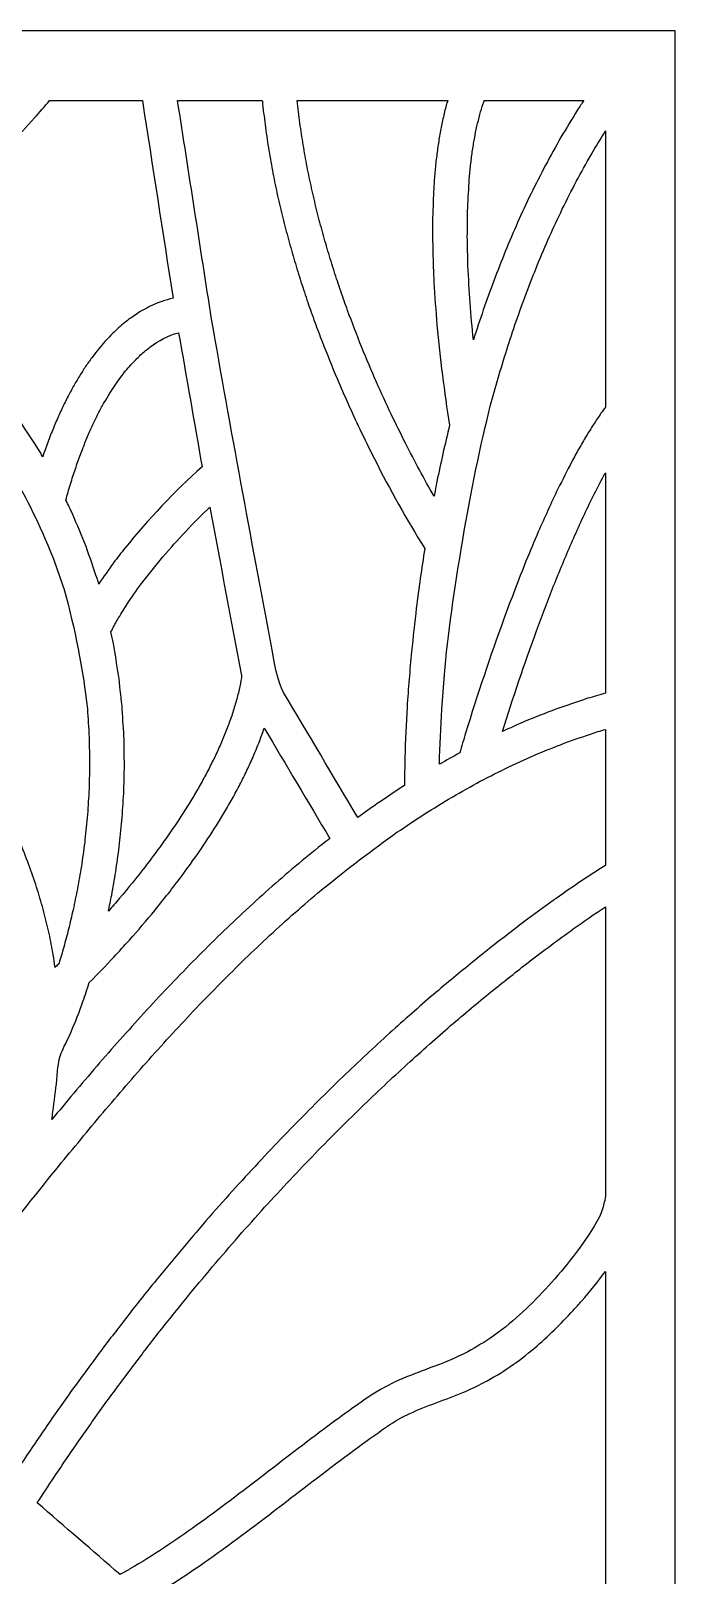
# Model space of a CAD drawing. Header units: centimetres. Extents: x 13.8 to 19, y -9 to 3.5.
# Drawn here: x 17.085 to 18.993, y -1.121 to 3.455 of the extents above; entities that cross this region are included whole.
import ezdxf

# ---------------------------------------------------------------- set-up
doc = ezdxf.new("R2010")
doc.units = ezdxf.units.CM
doc.header["$MEASUREMENT"] = 0
doc.layers.add('layer 1', color=7, linetype='Continuous')

msp = doc.modelspace()

# ---------------------------------------------------------------- linework, layer by layer
at = {"layer": 'layer 1', "color": 250}
for points, knots in [([(18.99344, -9.00021), (17.25704, -9.00021), (15.52063, -9.00021), (13.78422, -9.00021), (13.78422, -9.00021), (13.78422, -4.84831), (13.78422, -0.6964), (13.78422, 3.4555), (13.78422, 3.4555), (15.52063, 3.4555), (17.25704, 3.4555), (18.99344, 3.4555), (18.99344, 3.4555), (18.99344, -0.6964), (18.99344, -4.84831), (18.99344, -9.00021)], [0, 0, 0, 0, 0.2, 0.2, 0.2, 0.2, 0.4, 0.4, 0.4, 0.4, 0.6, 0.6, 0.6, 0.6, 1, 1, 1, 1]), ([(17.11972, 2.19337), (17.12205, 2.20026), (17.12437, 2.20715), (17.1267, 2.21404), (17.1267, 2.21404), (17.13215, 2.22868), (17.13761, 2.24333), (17.14306, 2.25797), (17.14306, 2.25797), (17.14867, 2.27164), (17.15428, 2.28532), (17.15988, 2.29899), (17.15988, 2.29899), (17.16563, 2.31173), (17.17137, 2.32447), (17.17711, 2.33721), (17.17711, 2.33721), (17.18297, 2.34905), (17.18882, 2.36089), (17.19468, 2.37273), (17.19468, 2.37273), (17.20063, 2.3837), (17.20657, 2.39467), (17.21252, 2.40564), (17.21252, 2.40564), (17.21854, 2.41578), (17.22457, 2.42592), (17.23059, 2.43606), (17.23059, 2.43606), (17.23666, 2.44539), (17.24274, 2.45473), (17.24881, 2.46407), (17.24881, 2.46407), (17.25491, 2.47264), (17.26102, 2.48121), (17.26713, 2.48978), (17.26713, 2.48978), (17.27324, 2.49761), (17.27936, 2.50544), (17.28547, 2.51327), (17.28547, 2.51327), (17.29157, 2.5204), (17.29768, 2.52752), (17.30378, 2.53465), (17.30378, 2.53465), (17.30985, 2.5411), (17.31592, 2.54755), (17.32198, 2.554), (17.32198, 2.554), (17.32799, 2.55981), (17.334, 2.56562), (17.34001, 2.57142), (17.34001, 2.57142), (17.34593, 2.57662), (17.35186, 2.58181), (17.35778, 2.587), (17.35778, 2.587), (17.3636, 2.59161), (17.36941, 2.59622), (17.37523, 2.60083), (17.37523, 2.60083), (17.38642, 2.60842), (17.39761, 2.61601), (17.4088, 2.6236), (17.4088, 2.6236), (17.41923, 2.62923), (17.42965, 2.63487), (17.44007, 2.6405), (17.44007, 2.6405), (17.46136, 2.65001), (17.48295, 2.6586), (17.50596, 2.66295), (17.50596, 2.66295), (17.4756, 2.85836), (17.44525, 3.05378), (17.41489, 3.24919), (17.41489, 3.24919), (17.32326, 3.24919), (17.23163, 3.24919), (17.14, 3.24919), (17.14, 3.24919), (17.12541, 3.23188), (17.11062, 3.21476), (17.09571, 3.19767), (17.09571, 3.19767), (17.07159, 3.17143), (17.04747, 3.14519), (17.02334, 3.11894), (17.02334, 3.11894), (17.00854, 3.10369), (16.99373, 3.08843), (16.97893, 3.07317), (16.97893, 3.07317), (16.96235, 3.05675), (16.94577, 3.04033), (16.9292, 3.02391), (16.9292, 3.02391), (16.91089, 3.00654), (16.89258, 2.98916), (16.87428, 2.97179), (16.87428, 2.97179), (16.85429, 2.95366), (16.8343, 2.93553), (16.8143, 2.9174), (16.8143, 2.9174), (16.79267, 2.89872), (16.77103, 2.88004), (16.7494, 2.86136), (16.7494, 2.86136), (16.72616, 2.84233), (16.70292, 2.82329), (16.67969, 2.80426), (16.67969, 2.80426), (16.65768, 2.78723), (16.63566, 2.7702), (16.61365, 2.75318), (16.61365, 2.75318), (16.68034, 2.70023), (16.72538, 2.66155), (16.79799, 2.59632), (16.79799, 2.59632), (16.82822, 2.56553), (16.85846, 2.53474), (16.88869, 2.50395), (16.88869, 2.50395), (16.91576, 2.4726), (16.94283, 2.44126), (16.96991, 2.40992), (16.96991, 2.40992), (16.99395, 2.37814), (17.018, 2.34635), (17.04205, 2.31457), (17.04205, 2.31457), (17.06321, 2.28247), (17.08437, 2.25036), (17.10553, 2.21826), (17.10553, 2.21826), (17.11026, 2.20996), (17.11499, 2.20167), (17.11972, 2.19337)], [0, 0, 0, 0, 0.0277778, 0.0277778, 0.0277778, 0.0277778, 0.0555556, 0.0555556, 0.0555556, 0.0555556, 0.0833333, 0.0833333, 0.0833333, 0.0833333, 0.1111111, 0.1111111, 0.1111111, 0.1111111, 0.1388889, 0.1388889, 0.1388889, 0.1388889, 0.1666667, 0.1666667, 0.1666667, 0.1666667, 0.1944444, 0.1944444, 0.1944444, 0.1944444, 0.2222222, 0.2222222, 0.2222222, 0.2222222, 0.25, 0.25, 0.25, 0.25, 0.2777778, 0.2777778, 0.2777778, 0.2777778, 0.3055556, 0.3055556, 0.3055556, 0.3055556, 0.3333333, 0.3333333, 0.3333333, 0.3333333, 0.3611111, 0.3611111, 0.3611111, 0.3611111, 0.3888889, 0.3888889, 0.3888889, 0.3888889, 0.4166667, 0.4166667, 0.4166667, 0.4166667, 0.4444444, 0.4444444, 0.4444444, 0.4444444, 0.4722222, 0.4722222, 0.4722222, 0.4722222, 0.5, 0.5, 0.5, 0.5, 0.5277778, 0.5277778, 0.5277778, 0.5277778, 0.5555556, 0.5555556, 0.5555556, 0.5555556, 0.5833333, 0.5833333, 0.5833333, 0.5833333, 0.6111111, 0.6111111, 0.6111111, 0.6111111, 0.6388889, 0.6388889, 0.6388889, 0.6388889, 0.6666667, 0.6666667, 0.6666667, 0.6666667, 0.6944444, 0.6944444, 0.6944444, 0.6944444, 0.7222222, 0.7222222, 0.7222222, 0.7222222, 0.75, 0.75, 0.75, 0.75, 0.7777778, 0.7777778, 0.7777778, 0.7777778, 0.8055556, 0.8055556, 0.8055556, 0.8055556, 0.8333333, 0.8333333, 0.8333333, 0.8333333, 0.8611111, 0.8611111, 0.8611111, 0.8611111, 0.8888889, 0.8888889, 0.8888889, 0.8888889, 0.9166667, 0.9166667, 0.9166667, 0.9166667, 0.9444444, 0.9444444, 0.9444444, 0.9444444, 1, 1, 1, 1]), ([(18.19258, 1.30187), (18.19401, 1.35202), (18.19639, 1.40201), (18.19927, 1.4521), (18.19927, 1.4521), (18.203, 1.50677), (18.20742, 1.56126), (18.21239, 1.61583), (18.21239, 1.61583), (18.21713, 1.65886), (18.22187, 1.70188), (18.22661, 1.74491), (18.22661, 1.74491), (18.2343, 1.80389), (18.2423, 1.86273), (18.25174, 1.92147), (18.25174, 1.92147), (18.19738, 2.00725), (18.14891, 2.09672), (18.1024, 2.18695), (18.1024, 2.18695), (18.08789, 2.21645), (18.07339, 2.24595), (18.05888, 2.27545), (18.05888, 2.27545), (18.03572, 2.32501), (18.0134, 2.37472), (17.99169, 2.42494), (17.99169, 2.42494), (17.97694, 2.46146), (17.96219, 2.49798), (17.94743, 2.53451), (17.94743, 2.53451), (17.94027, 2.55365), (17.9331, 2.57279), (17.92593, 2.59193), (17.92593, 2.59193), (17.91897, 2.61162), (17.91201, 2.6313), (17.90506, 2.65098), (17.90506, 2.65098), (17.89836, 2.67117), (17.89166, 2.69136), (17.88496, 2.71155), (17.88496, 2.71155), (17.87858, 2.73221), (17.87219, 2.75287), (17.86581, 2.77353), (17.86581, 2.77353), (17.85979, 2.79462), (17.85377, 2.81571), (17.84775, 2.8368), (17.84775, 2.8368), (17.84215, 2.8583), (17.83654, 2.87979), (17.83094, 2.90128), (17.83094, 2.90128), (17.82581, 2.92313), (17.82068, 2.94499), (17.81555, 2.96684), (17.81555, 2.96684), (17.81094, 2.98903), (17.80633, 3.01121), (17.80172, 3.0334), (17.80172, 3.0334), (17.79769, 3.05587), (17.79366, 3.07835), (17.78963, 3.10083), (17.78963, 3.10083), (17.78623, 3.12356), (17.78282, 3.1463), (17.77942, 3.16903), (17.77942, 3.16903), (17.77671, 3.19199), (17.77399, 3.21495), (17.77127, 3.2379), (17.77127, 3.2379), (17.77095, 3.24167), (17.77063, 3.24543), (17.77031, 3.24919), (17.77031, 3.24919), (17.68663, 3.24919), (17.60296, 3.24919), (17.51928, 3.24919), (17.51928, 3.24919), (17.55283, 3.03322), (17.58638, 2.81725), (17.61993, 2.60127), (17.61993, 2.60127), (17.67736, 2.2739), (17.73484, 1.96381), (17.79944, 1.62097), (17.79944, 1.62097), (17.80514, 1.5907), (17.81506, 1.5256), (17.83321, 1.49504), (17.83321, 1.49504), (17.90658, 1.37147), (17.97994, 1.24791), (18.05331, 1.12434), (18.05331, 1.12434), (18.07241, 1.13804), (18.0915, 1.15173), (18.1106, 1.16543), (18.1106, 1.16543), (18.13773, 1.18349), (18.16486, 1.20156), (18.19199, 1.21962), (18.19199, 1.21962), (18.19195, 1.24704), (18.19203, 1.27441), (18.19258, 1.30187)], [0, 0, 0, 0, 0.0344828, 0.0344828, 0.0344828, 0.0344828, 0.0689655, 0.0689655, 0.0689655, 0.0689655, 0.1034483, 0.1034483, 0.1034483, 0.1034483, 0.137931, 0.137931, 0.137931, 0.137931, 0.1724138, 0.1724138, 0.1724138, 0.1724138, 0.2068966, 0.2068966, 0.2068966, 0.2068966, 0.2413793, 0.2413793, 0.2413793, 0.2413793, 0.2758621, 0.2758621, 0.2758621, 0.2758621, 0.3103448, 0.3103448, 0.3103448, 0.3103448, 0.3448276, 0.3448276, 0.3448276, 0.3448276, 0.3793103, 0.3793103, 0.3793103, 0.3793103, 0.4137931, 0.4137931, 0.4137931, 0.4137931, 0.4482759, 0.4482759, 0.4482759, 0.4482759, 0.4827586, 0.4827586, 0.4827586, 0.4827586, 0.5172414, 0.5172414, 0.5172414, 0.5172414, 0.5517241, 0.5517241, 0.5517241, 0.5517241, 0.5862069, 0.5862069, 0.5862069, 0.5862069, 0.6206897, 0.6206897, 0.6206897, 0.6206897, 0.6551724, 0.6551724, 0.6551724, 0.6551724, 0.6896552, 0.6896552, 0.6896552, 0.6896552, 0.7241379, 0.7241379, 0.7241379, 0.7241379, 0.7586207, 0.7586207, 0.7586207, 0.7586207, 0.7931034, 0.7931034, 0.7931034, 0.7931034, 0.8275862, 0.8275862, 0.8275862, 0.8275862, 0.862069, 0.862069, 0.862069, 0.862069, 0.8965517, 0.8965517, 0.8965517, 0.8965517, 0.9310345, 0.9310345, 0.9310345, 0.9310345, 1, 1, 1, 1]), ([(17.87384, 3.24919), (17.87386, 3.24892), (17.87388, 3.24864), (17.87391, 3.24836), (17.87391, 3.24836), (17.8765, 3.22648), (17.87909, 3.20461), (17.88168, 3.18273), (17.88168, 3.18273), (17.88492, 3.16101), (17.88817, 3.13929), (17.89142, 3.11757), (17.89142, 3.11757), (17.89528, 3.09604), (17.89914, 3.07452), (17.90301, 3.053), (17.90301, 3.053), (17.90743, 3.03171), (17.91185, 3.01042), (17.91627, 2.98913), (17.91627, 2.98913), (17.92121, 2.96811), (17.92614, 2.9471), (17.93108, 2.92608), (17.93108, 2.92608), (17.93647, 2.90538), (17.94187, 2.88468), (17.94727, 2.86397), (17.94727, 2.86397), (17.95307, 2.84362), (17.95888, 2.82327), (17.96469, 2.80291), (17.96469, 2.80291), (17.97086, 2.78295), (17.97703, 2.76299), (17.9832, 2.74302), (17.9832, 2.74302), (17.98968, 2.72349), (17.99616, 2.70395), (18.00265, 2.68442), (18.00265, 2.68442), (18.00939, 2.66535), (18.01613, 2.64628), (18.02287, 2.62721), (18.02287, 2.62721), (18.03693, 2.59062), (18.05099, 2.55404), (18.06505, 2.51745), (18.06505, 2.51745), (18.07954, 2.48319), (18.09402, 2.44893), (18.10851, 2.41466), (18.10851, 2.41466), (18.12302, 2.38303), (18.13753, 2.35139), (18.15204, 2.31976), (18.15204, 2.31976), (18.16615, 2.29105), (18.18027, 2.26235), (18.19438, 2.23364), (18.19438, 2.23364), (18.22168, 2.18068), (18.24957, 2.12819), (18.27916, 2.07648), (18.27916, 2.07648), (18.28201, 2.09108), (18.28485, 2.10569), (18.2877, 2.12029), (18.2877, 2.12029), (18.29352, 2.14755), (18.29935, 2.17481), (18.30517, 2.20207), (18.30517, 2.20207), (18.31183, 2.23051), (18.31849, 2.25894), (18.32516, 2.28737), (18.32516, 2.28737), (18.30907, 2.38578), (18.29713, 2.48452), (18.28779, 2.58379), (18.28779, 2.58379), (18.28426, 2.62616), (18.28124, 2.66845), (18.27871, 2.71089), (18.27871, 2.71089), (18.27757, 2.74055), (18.27642, 2.7702), (18.27528, 2.79986), (18.27528, 2.79986), (18.27509, 2.83), (18.2749, 2.86014), (18.27471, 2.89028), (18.27471, 2.89028), (18.2757, 2.92037), (18.2767, 2.95046), (18.27769, 2.98055), (18.27769, 2.98055), (18.2787, 2.99541), (18.27972, 3.01027), (18.28073, 3.02513), (18.28073, 3.02513), (18.28213, 3.03978), (18.28353, 3.05444), (18.28493, 3.06909), (18.28493, 3.06909), (18.28674, 3.08347), (18.28856, 3.09785), (18.29037, 3.11223), (18.29037, 3.11223), (18.29264, 3.12628), (18.29491, 3.14032), (18.29718, 3.15437), (18.29718, 3.15437), (18.29994, 3.16803), (18.3027, 3.18168), (18.30546, 3.19534), (18.30546, 3.19534), (18.30875, 3.20854), (18.31204, 3.22175), (18.31533, 3.23495), (18.31533, 3.23495), (18.31678, 3.2397), (18.31823, 3.24445), (18.31968, 3.24919), (18.31968, 3.24919), (18.17106, 3.24919), (18.02245, 3.24919), (17.87384, 3.24919)], [0, 0, 0, 0, 0.030303, 0.030303, 0.030303, 0.030303, 0.0606061, 0.0606061, 0.0606061, 0.0606061, 0.0909091, 0.0909091, 0.0909091, 0.0909091, 0.1212121, 0.1212121, 0.1212121, 0.1212121, 0.1515152, 0.1515152, 0.1515152, 0.1515152, 0.1818182, 0.1818182, 0.1818182, 0.1818182, 0.2121212, 0.2121212, 0.2121212, 0.2121212, 0.2424242, 0.2424242, 0.2424242, 0.2424242, 0.2727273, 0.2727273, 0.2727273, 0.2727273, 0.3030303, 0.3030303, 0.3030303, 0.3030303, 0.3333333, 0.3333333, 0.3333333, 0.3333333, 0.3636364, 0.3636364, 0.3636364, 0.3636364, 0.3939394, 0.3939394, 0.3939394, 0.3939394, 0.4242424, 0.4242424, 0.4242424, 0.4242424, 0.4545455, 0.4545455, 0.4545455, 0.4545455, 0.4848485, 0.4848485, 0.4848485, 0.4848485, 0.5151515, 0.5151515, 0.5151515, 0.5151515, 0.5454545, 0.5454545, 0.5454545, 0.5454545, 0.5757576, 0.5757576, 0.5757576, 0.5757576, 0.6060606, 0.6060606, 0.6060606, 0.6060606, 0.6363636, 0.6363636, 0.6363636, 0.6363636, 0.6666667, 0.6666667, 0.6666667, 0.6666667, 0.6969697, 0.6969697, 0.6969697, 0.6969697, 0.7272727, 0.7272727, 0.7272727, 0.7272727, 0.7575758, 0.7575758, 0.7575758, 0.7575758, 0.7878788, 0.7878788, 0.7878788, 0.7878788, 0.8181818, 0.8181818, 0.8181818, 0.8181818, 0.8484848, 0.8484848, 0.8484848, 0.8484848, 0.8787879, 0.8787879, 0.8787879, 0.8787879, 0.9090909, 0.9090909, 0.9090909, 0.9090909, 0.9393939, 0.9393939, 0.9393939, 0.9393939, 1, 1, 1, 1]), ([(18.42813, 3.24919), (18.42699, 3.24613), (18.42585, 3.24307), (18.42472, 3.24), (18.42472, 3.24), (18.4214, 3.22914), (18.41809, 3.21828), (18.41478, 3.20741), (18.41478, 3.20741), (18.41189, 3.19582), (18.409, 3.18423), (18.40611, 3.17264), (18.40611, 3.17264), (18.40364, 3.1604), (18.40116, 3.14816), (18.39869, 3.13593), (18.39869, 3.13593), (18.39662, 3.12313), (18.39456, 3.11034), (18.39249, 3.09754), (18.39249, 3.09754), (18.39082, 3.08427), (18.38914, 3.071), (18.38746, 3.05772), (18.38746, 3.05772), (18.38616, 3.04406), (18.38485, 3.03039), (18.38355, 3.01672), (18.38355, 3.01672), (18.38197, 2.98853), (18.3804, 2.96033), (18.37882, 2.93213), (18.37882, 2.93213), (18.37846, 2.9033), (18.37811, 2.87447), (18.37775, 2.84564), (18.37775, 2.84564), (18.37842, 2.81678), (18.37909, 2.78793), (18.37976, 2.75907), (18.37976, 2.75907), (18.38313, 2.68578), (18.38809, 2.61281), (18.39568, 2.53983), (18.39568, 2.53983), (18.40543, 2.56938), (18.41518, 2.59892), (18.42493, 2.62847), (18.42493, 2.62847), (18.43534, 2.65738), (18.44575, 2.6863), (18.45615, 2.71521), (18.45615, 2.71521), (18.46746, 2.74406), (18.47877, 2.77291), (18.49007, 2.80176), (18.49007, 2.80176), (18.50231, 2.83045), (18.51456, 2.85914), (18.5268, 2.88783), (18.5268, 2.88783), (18.54002, 2.91626), (18.55323, 2.94469), (18.56645, 2.97312), (18.56645, 2.97312), (18.58069, 3.0012), (18.59492, 3.02927), (18.60916, 3.05734), (18.60916, 3.05734), (18.62445, 3.08496), (18.63974, 3.11258), (18.65503, 3.1402), (18.65503, 3.1402), (18.67141, 3.16726), (18.6878, 3.19433), (18.70419, 3.22139), (18.70419, 3.22139), (18.71034, 3.23066), (18.71649, 3.23993), (18.72264, 3.24919), (18.72264, 3.24919), (18.62447, 3.24919), (18.5263, 3.24919), (18.42813, 3.24919)], [0, 0, 0, 0, 0.0454545, 0.0454545, 0.0454545, 0.0454545, 0.0909091, 0.0909091, 0.0909091, 0.0909091, 0.1363636, 0.1363636, 0.1363636, 0.1363636, 0.1818182, 0.1818182, 0.1818182, 0.1818182, 0.2272727, 0.2272727, 0.2272727, 0.2272727, 0.2727273, 0.2727273, 0.2727273, 0.2727273, 0.3181818, 0.3181818, 0.3181818, 0.3181818, 0.3636364, 0.3636364, 0.3636364, 0.3636364, 0.4090909, 0.4090909, 0.4090909, 0.4090909, 0.4545455, 0.4545455, 0.4545455, 0.4545455, 0.5, 0.5, 0.5, 0.5, 0.5454545, 0.5454545, 0.5454545, 0.5454545, 0.5909091, 0.5909091, 0.5909091, 0.5909091, 0.6363636, 0.6363636, 0.6363636, 0.6363636, 0.6818182, 0.6818182, 0.6818182, 0.6818182, 0.7272727, 0.7272727, 0.7272727, 0.7272727, 0.7727273, 0.7727273, 0.7727273, 0.7727273, 0.8181818, 0.8181818, 0.8181818, 0.8181818, 0.8636364, 0.8636364, 0.8636364, 0.8636364, 0.9090909, 0.9090909, 0.9090909, 0.9090909, 1, 1, 1, 1]), ([(18.78714, 3.15923), (18.77286, 3.13565), (18.75858, 3.11207), (18.7443, 3.08849), (18.7443, 3.08849), (18.72964, 3.062), (18.71497, 3.03551), (18.70031, 3.00902), (18.70031, 3.00902), (18.68662, 2.98203), (18.67294, 2.95504), (18.65925, 2.92804), (18.65925, 2.92804), (18.64651, 2.90064), (18.63377, 2.87324), (18.62103, 2.84583), (18.62103, 2.84583), (18.6092, 2.81812), (18.59738, 2.79041), (18.58555, 2.76269), (18.58555, 2.76269), (18.57461, 2.73477), (18.56367, 2.70684), (18.55272, 2.67892), (18.55272, 2.67892), (18.54263, 2.65088), (18.53254, 2.62284), (18.52245, 2.5948), (18.52245, 2.5948), (18.51317, 2.56675), (18.50389, 2.5387), (18.49462, 2.51065), (18.49462, 2.51065), (18.48613, 2.48268), (18.47764, 2.45471), (18.46915, 2.42674), (18.46915, 2.42674), (18.46141, 2.39896), (18.45367, 2.37118), (18.44593, 2.3434), (18.44593, 2.3434), (18.38876, 2.11955), (18.33042, 1.77459), (18.30981, 1.54822), (18.30981, 1.54822), (18.30728, 1.51403), (18.30475, 1.47983), (18.30222, 1.44563), (18.30222, 1.44563), (18.29909, 1.39125), (18.29627, 1.33683), (18.29534, 1.28236), (18.29534, 1.28236), (18.31535, 1.29356), (18.33536, 1.30477), (18.35536, 1.31598), (18.35536, 1.31598), (18.36104, 1.33544), (18.36676, 1.35488), (18.37261, 1.3743), (18.37261, 1.3743), (18.40746, 1.48839), (18.44556, 1.60125), (18.48613, 1.71345), (18.48613, 1.71345), (18.50724, 1.77051), (18.52901, 1.82719), (18.55159, 1.8837), (18.55159, 1.8837), (18.56371, 1.91267), (18.57582, 1.94163), (18.58793, 1.9706), (18.58793, 1.9706), (18.60677, 2.01346), (18.62611, 2.0559), (18.6462, 2.0982), (18.6462, 2.0982), (18.65987, 2.1251), (18.67354, 2.152), (18.6872, 2.17891), (18.6872, 2.17891), (18.69423, 2.19171), (18.70126, 2.20451), (18.70829, 2.21732), (18.70829, 2.21732), (18.71544, 2.2296), (18.72259, 2.24188), (18.72974, 2.25416), (18.72974, 2.25416), (18.73701, 2.26585), (18.74429, 2.27754), (18.75156, 2.28923), (18.75156, 2.28923), (18.75896, 2.30026), (18.76636, 2.3113), (18.77375, 2.32234), (18.77375, 2.32234), (18.77821, 2.32845), (18.78267, 2.33456), (18.78714, 2.34067), (18.78714, 2.34067), (18.78714, 2.61352), (18.78714, 2.88637), (18.78714, 3.15923)], [0, 0, 0, 0, 0.037037, 0.037037, 0.037037, 0.037037, 0.0740741, 0.0740741, 0.0740741, 0.0740741, 0.1111111, 0.1111111, 0.1111111, 0.1111111, 0.1481481, 0.1481481, 0.1481481, 0.1481481, 0.1851852, 0.1851852, 0.1851852, 0.1851852, 0.2222222, 0.2222222, 0.2222222, 0.2222222, 0.2592593, 0.2592593, 0.2592593, 0.2592593, 0.2962963, 0.2962963, 0.2962963, 0.2962963, 0.3333333, 0.3333333, 0.3333333, 0.3333333, 0.3703704, 0.3703704, 0.3703704, 0.3703704, 0.4074074, 0.4074074, 0.4074074, 0.4074074, 0.4444444, 0.4444444, 0.4444444, 0.4444444, 0.4814815, 0.4814815, 0.4814815, 0.4814815, 0.5185185, 0.5185185, 0.5185185, 0.5185185, 0.5555556, 0.5555556, 0.5555556, 0.5555556, 0.5925926, 0.5925926, 0.5925926, 0.5925926, 0.6296296, 0.6296296, 0.6296296, 0.6296296, 0.6666667, 0.6666667, 0.6666667, 0.6666667, 0.7037037, 0.7037037, 0.7037037, 0.7037037, 0.7407407, 0.7407407, 0.7407407, 0.7407407, 0.7777778, 0.7777778, 0.7777778, 0.7777778, 0.8148148, 0.8148148, 0.8148148, 0.8148148, 0.8518519, 0.8518519, 0.8518519, 0.8518519, 0.8888889, 0.8888889, 0.8888889, 0.8888889, 0.9259259, 0.9259259, 0.9259259, 0.9259259, 1, 1, 1, 1]), ([(17.28556, 1.81631), (17.29983, 1.83756), (17.31443, 1.85839), (17.32954, 1.8791), (17.32954, 1.8791), (17.34075, 1.89361), (17.35195, 1.90812), (17.36316, 1.92263), (17.36316, 1.92263), (17.43307, 2.00862), (17.50925, 2.08971), (17.59201, 2.16349), (17.59201, 2.16349), (17.56876, 2.29597), (17.54552, 2.42845), (17.52228, 2.56092), (17.52228, 2.56092), (17.4907, 2.55349), (17.46342, 2.53706), (17.43728, 2.51838), (17.43728, 2.51838), (17.42815, 2.51076), (17.41902, 2.50313), (17.40989, 2.4955), (17.40989, 2.4955), (17.40011, 2.48558), (17.39034, 2.47565), (17.38057, 2.46573), (17.38057, 2.46573), (17.37549, 2.4598), (17.37041, 2.45387), (17.36534, 2.44795), (17.36534, 2.44795), (17.36017, 2.44132), (17.35499, 2.4347), (17.34982, 2.42808), (17.34982, 2.42808), (17.34458, 2.42071), (17.33933, 2.41335), (17.33409, 2.40599), (17.33409, 2.40599), (17.32879, 2.39785), (17.3235, 2.38971), (17.3182, 2.38157), (17.3182, 2.38157), (17.31288, 2.37261), (17.30756, 2.36366), (17.30224, 2.3547), (17.30224, 2.3547), (17.29692, 2.34489), (17.2916, 2.33507), (17.28628, 2.32526), (17.28628, 2.32526), (17.28098, 2.31455), (17.27569, 2.30384), (17.27039, 2.29314), (17.27039, 2.29314), (17.26515, 2.2815), (17.2599, 2.26986), (17.25465, 2.25822), (17.25465, 2.25822), (17.24948, 2.24561), (17.24431, 2.233), (17.23914, 2.22039), (17.23914, 2.22039), (17.23407, 2.20677), (17.229, 2.19315), (17.22392, 2.17954), (17.22392, 2.17954), (17.21898, 2.16488), (17.21403, 2.15022), (17.20908, 2.13556), (17.20908, 2.13556), (17.20429, 2.11982), (17.19949, 2.10408), (17.19469, 2.08835), (17.19469, 2.08835), (17.19256, 2.08057), (17.19043, 2.0728), (17.1883, 2.06502), (17.1883, 2.06502), (17.19496, 2.0514), (17.20161, 2.03778), (17.20826, 2.02416), (17.20826, 2.02416), (17.22163, 1.99181), (17.23501, 1.95945), (17.24838, 1.92709), (17.24838, 1.92709), (17.25945, 1.89488), (17.27053, 1.86268), (17.2816, 1.83047), (17.2816, 1.83047), (17.28292, 1.82575), (17.28424, 1.82103), (17.28556, 1.81631)], [0, 0, 0, 0, 0.04, 0.04, 0.04, 0.04, 0.08, 0.08, 0.08, 0.08, 0.12, 0.12, 0.12, 0.12, 0.16, 0.16, 0.16, 0.16, 0.2, 0.2, 0.2, 0.2, 0.24, 0.24, 0.24, 0.24, 0.28, 0.28, 0.28, 0.28, 0.32, 0.32, 0.32, 0.32, 0.36, 0.36, 0.36, 0.36, 0.4, 0.4, 0.4, 0.4, 0.44, 0.44, 0.44, 0.44, 0.48, 0.48, 0.48, 0.48, 0.52, 0.52, 0.52, 0.52, 0.56, 0.56, 0.56, 0.56, 0.6, 0.6, 0.6, 0.6, 0.64, 0.64, 0.64, 0.64, 0.68, 0.68, 0.68, 0.68, 0.72, 0.72, 0.72, 0.72, 0.76, 0.76, 0.76, 0.76, 0.8, 0.8, 0.8, 0.8, 0.84, 0.84, 0.84, 0.84, 0.88, 0.88, 0.88, 0.88, 0.92, 0.92, 0.92, 0.92, 1, 1, 1, 1]), ([(17.15766, 0.68153), (17.16102, 0.6848), (17.16437, 0.68808), (17.16772, 0.69137), (17.16772, 0.69137), (17.16783, 0.69173), (17.16794, 0.69209), (17.16806, 0.69245), (17.16806, 0.69245), (17.17274, 0.70841), (17.17742, 0.72437), (17.18211, 0.74033), (17.18211, 0.74033), (17.1868, 0.75799), (17.19149, 0.77565), (17.19618, 0.79331), (17.19618, 0.79331), (17.20074, 0.81256), (17.2053, 0.83182), (17.20985, 0.85108), (17.20985, 0.85108), (17.21413, 0.87182), (17.2184, 0.89256), (17.22267, 0.9133), (17.22267, 0.9133), (17.22651, 0.93542), (17.23036, 0.95754), (17.2342, 0.97966), (17.2342, 0.97966), (17.23747, 1.00305), (17.24073, 1.02643), (17.244, 1.04982), (17.244, 1.04982), (17.24655, 1.07437), (17.24909, 1.09892), (17.25164, 1.12347), (17.25164, 1.12347), (17.25332, 1.14907), (17.255, 1.17468), (17.25668, 1.20028), (17.25668, 1.20028), (17.25735, 1.22683), (17.25802, 1.25338), (17.25869, 1.27993), (17.25869, 1.27993), (17.2582, 1.30732), (17.25772, 1.33471), (17.25724, 1.3621), (17.25724, 1.3621), (17.25546, 1.39022), (17.25367, 1.41834), (17.25189, 1.44647), (17.25189, 1.44647), (17.23884, 1.56302), (17.21482, 1.68619), (17.18307, 1.79979), (17.18307, 1.79979), (17.17266, 1.83006), (17.16226, 1.86032), (17.15185, 1.89059), (17.15185, 1.89059), (17.104, 2.00638), (17.08179, 2.05165), (17.01757, 2.16427), (17.01757, 2.16427), (17.01094, 2.17433), (17.00431, 2.18439), (16.99768, 2.19445), (16.99768, 2.19445), (16.99225, 2.18276), (16.98677, 2.17108), (16.98126, 2.15943), (16.98126, 2.15943), (16.93657, 2.0655), (16.88911, 1.97286), (16.83717, 1.8827), (16.83717, 1.8827), (16.79945, 1.81861), (16.75887, 1.75648), (16.71312, 1.69779), (16.71312, 1.69779), (16.73328, 1.66575), (16.754, 1.63406), (16.77445, 1.6022), (16.77445, 1.6022), (16.81858, 1.53226), (16.85927, 1.46084), (16.89753, 1.38752), (16.89753, 1.38752), (16.9552, 1.27539), (17.00709, 1.16055), (17.05561, 1.04419), (17.05561, 1.04419), (17.06439, 1.02138), (17.07316, 0.99857), (17.08193, 0.97576), (17.08193, 0.97576), (17.08945, 0.95357), (17.09696, 0.93138), (17.10448, 0.90919), (17.10448, 0.90919), (17.11079, 0.88753), (17.1171, 0.86587), (17.12341, 0.8442), (17.12341, 0.8442), (17.12856, 0.82296), (17.1337, 0.80172), (17.13885, 0.78048), (17.13885, 0.78048), (17.14287, 0.75958), (17.1469, 0.73867), (17.15092, 0.71776), (17.15092, 0.71776), (17.15271, 0.70524), (17.1545, 0.69272), (17.15628, 0.68021), (17.15628, 0.68021), (17.15674, 0.68065), (17.1572, 0.68109), (17.15766, 0.68153)], [0, 0, 0, 0, 0.0322581, 0.0322581, 0.0322581, 0.0322581, 0.0645161, 0.0645161, 0.0645161, 0.0645161, 0.0967742, 0.0967742, 0.0967742, 0.0967742, 0.1290323, 0.1290323, 0.1290323, 0.1290323, 0.1612903, 0.1612903, 0.1612903, 0.1612903, 0.1935484, 0.1935484, 0.1935484, 0.1935484, 0.2258065, 0.2258065, 0.2258065, 0.2258065, 0.2580645, 0.2580645, 0.2580645, 0.2580645, 0.2903226, 0.2903226, 0.2903226, 0.2903226, 0.3225806, 0.3225806, 0.3225806, 0.3225806, 0.3548387, 0.3548387, 0.3548387, 0.3548387, 0.3870968, 0.3870968, 0.3870968, 0.3870968, 0.4193548, 0.4193548, 0.4193548, 0.4193548, 0.4516129, 0.4516129, 0.4516129, 0.4516129, 0.483871, 0.483871, 0.483871, 0.483871, 0.516129, 0.516129, 0.516129, 0.516129, 0.5483871, 0.5483871, 0.5483871, 0.5483871, 0.5806452, 0.5806452, 0.5806452, 0.5806452, 0.6129032, 0.6129032, 0.6129032, 0.6129032, 0.6451613, 0.6451613, 0.6451613, 0.6451613, 0.6774194, 0.6774194, 0.6774194, 0.6774194, 0.7096774, 0.7096774, 0.7096774, 0.7096774, 0.7419355, 0.7419355, 0.7419355, 0.7419355, 0.7741935, 0.7741935, 0.7741935, 0.7741935, 0.8064516, 0.8064516, 0.8064516, 0.8064516, 0.8387097, 0.8387097, 0.8387097, 0.8387097, 0.8709677, 0.8709677, 0.8709677, 0.8709677, 0.9032258, 0.9032258, 0.9032258, 0.9032258, 0.9354839, 0.9354839, 0.9354839, 0.9354839, 1, 1, 1, 1]), ([(18.78714, 2.14612), (18.78415, 2.14083), (18.78116, 2.13555), (18.77818, 2.13027), (18.77818, 2.13027), (18.76512, 2.10456), (18.75206, 2.07886), (18.739, 2.05316), (18.739, 2.05316), (18.71956, 2.01222), (18.70085, 1.97116), (18.68262, 1.92968), (18.68262, 1.92968), (18.66469, 1.88745), (18.64726, 1.84513), (18.63024, 1.80253), (18.63024, 1.80253), (18.61415, 1.76113), (18.59842, 1.71966), (18.58301, 1.67801), (18.58301, 1.67801), (18.54728, 1.57923), (18.513, 1.47973), (18.48195, 1.37932), (18.48195, 1.37932), (18.50372, 1.38915), (18.52549, 1.39898), (18.54726, 1.40881), (18.54726, 1.40881), (18.57809, 1.42102), (18.60892, 1.43324), (18.63975, 1.44545), (18.63975, 1.44545), (18.67118, 1.45615), (18.70261, 1.46684), (18.73404, 1.47754), (18.73404, 1.47754), (18.75174, 1.48257), (18.76944, 1.48759), (18.78714, 1.49262), (18.78714, 1.49262), (18.78714, 1.71045), (18.78714, 1.92829), (18.78714, 2.14612)], [0, 0, 0, 0, 0.0833333, 0.0833333, 0.0833333, 0.0833333, 0.1666667, 0.1666667, 0.1666667, 0.1666667, 0.25, 0.25, 0.25, 0.25, 0.3333333, 0.3333333, 0.3333333, 0.3333333, 0.4166667, 0.4166667, 0.4166667, 0.4166667, 0.5, 0.5, 0.5, 0.5, 0.5833333, 0.5833333, 0.5833333, 0.5833333, 0.6666667, 0.6666667, 0.6666667, 0.6666667, 0.75, 0.75, 0.75, 0.75, 0.8333333, 0.8333333, 0.8333333, 0.8333333, 1, 1, 1, 1]), ([(17.31427, 0.84672), (17.32538, 0.85937), (17.33641, 0.87208), (17.34738, 0.88487), (17.34738, 0.88487), (17.37307, 0.91561), (17.39818, 0.9466), (17.42295, 0.97809), (17.42295, 0.97809), (17.43987, 1.00076), (17.45679, 1.02343), (17.47371, 1.0461), (17.47371, 1.0461), (17.49018, 1.07003), (17.50666, 1.09395), (17.52313, 1.11787), (17.52313, 1.11787), (17.53106, 1.13022), (17.53899, 1.14257), (17.54691, 1.15492), (17.54691, 1.15492), (17.55455, 1.16748), (17.56219, 1.18004), (17.56983, 1.1926), (17.56983, 1.1926), (17.57712, 1.20533), (17.58442, 1.21807), (17.59171, 1.2308), (17.59171, 1.2308), (17.5986, 1.24368), (17.6055, 1.25655), (17.61239, 1.26943), (17.61239, 1.26943), (17.61882, 1.28241), (17.62526, 1.29539), (17.63169, 1.30837), (17.63169, 1.30837), (17.63762, 1.32141), (17.64354, 1.33446), (17.64946, 1.3475), (17.64946, 1.3475), (17.65481, 1.36058), (17.66016, 1.37365), (17.66551, 1.38672), (17.66551, 1.38672), (17.67024, 1.39979), (17.67497, 1.41285), (17.6797, 1.42591), (17.6797, 1.42591), (17.68376, 1.43893), (17.68781, 1.45194), (17.69187, 1.46495), (17.69187, 1.46495), (17.6952, 1.47788), (17.69853, 1.4908), (17.70186, 1.50373), (17.70186, 1.50373), (17.70419, 1.51536), (17.70652, 1.52699), (17.70885, 1.53863), (17.70885, 1.53863), (17.70885, 1.54065), (17.70885, 1.54266), (17.70885, 1.54468), (17.70885, 1.54468), (17.67743, 1.71105), (17.646, 1.87741), (17.61458, 2.04377), (17.61458, 2.04377), (17.56583, 1.99709), (17.51986, 1.9481), (17.47577, 1.89701), (17.47577, 1.89701), (17.45392, 1.87096), (17.43286, 1.84462), (17.41231, 1.81753), (17.41231, 1.81753), (17.39703, 1.79657), (17.38229, 1.77549), (17.36791, 1.75391), (17.36791, 1.75391), (17.35898, 1.7394), (17.35006, 1.72488), (17.34113, 1.71037), (17.34113, 1.71037), (17.33439, 1.69834), (17.32792, 1.68632), (17.32166, 1.67418), (17.32166, 1.67418), (17.32417, 1.66279), (17.32667, 1.65139), (17.32917, 1.64), (17.32917, 1.64), (17.33427, 1.60894), (17.33936, 1.57788), (17.34445, 1.54682), (17.34445, 1.54682), (17.34786, 1.51637), (17.35127, 1.48592), (17.35468, 1.45547), (17.35468, 1.45547), (17.35657, 1.42574), (17.35845, 1.396), (17.36033, 1.36627), (17.36033, 1.36627), (17.36084, 1.33736), (17.36135, 1.30845), (17.36186, 1.27954), (17.36186, 1.27954), (17.36116, 1.25156), (17.36045, 1.22358), (17.35975, 1.1956), (17.35975, 1.1956), (17.35798, 1.16866), (17.35621, 1.14171), (17.35444, 1.11477), (17.35444, 1.11477), (17.35177, 1.08897), (17.34909, 1.06317), (17.34642, 1.03736), (17.34642, 1.03736), (17.34298, 1.0128), (17.33955, 0.98825), (17.33612, 0.96369), (17.33612, 0.96369), (17.33209, 0.94048), (17.32806, 0.91727), (17.32403, 0.89406), (17.32403, 0.89406), (17.32078, 0.87828), (17.31753, 0.8625), (17.31427, 0.84672)], [0, 0, 0, 0, 0.0294118, 0.0294118, 0.0294118, 0.0294118, 0.0588235, 0.0588235, 0.0588235, 0.0588235, 0.0882353, 0.0882353, 0.0882353, 0.0882353, 0.1176471, 0.1176471, 0.1176471, 0.1176471, 0.1470588, 0.1470588, 0.1470588, 0.1470588, 0.1764706, 0.1764706, 0.1764706, 0.1764706, 0.2058824, 0.2058824, 0.2058824, 0.2058824, 0.2352941, 0.2352941, 0.2352941, 0.2352941, 0.2647059, 0.2647059, 0.2647059, 0.2647059, 0.2941176, 0.2941176, 0.2941176, 0.2941176, 0.3235294, 0.3235294, 0.3235294, 0.3235294, 0.3529412, 0.3529412, 0.3529412, 0.3529412, 0.3823529, 0.3823529, 0.3823529, 0.3823529, 0.4117647, 0.4117647, 0.4117647, 0.4117647, 0.4411765, 0.4411765, 0.4411765, 0.4411765, 0.4705882, 0.4705882, 0.4705882, 0.4705882, 0.5, 0.5, 0.5, 0.5, 0.5294118, 0.5294118, 0.5294118, 0.5294118, 0.5588235, 0.5588235, 0.5588235, 0.5588235, 0.5882353, 0.5882353, 0.5882353, 0.5882353, 0.6176471, 0.6176471, 0.6176471, 0.6176471, 0.6470588, 0.6470588, 0.6470588, 0.6470588, 0.6764706, 0.6764706, 0.6764706, 0.6764706, 0.7058824, 0.7058824, 0.7058824, 0.7058824, 0.7352941, 0.7352941, 0.7352941, 0.7352941, 0.7647059, 0.7647059, 0.7647059, 0.7647059, 0.7941176, 0.7941176, 0.7941176, 0.7941176, 0.8235294, 0.8235294, 0.8235294, 0.8235294, 0.8529412, 0.8529412, 0.8529412, 0.8529412, 0.8823529, 0.8823529, 0.8823529, 0.8823529, 0.9117647, 0.9117647, 0.9117647, 0.9117647, 0.9411765, 0.9411765, 0.9411765, 0.9411765, 1, 1, 1, 1]), ([(18.78714, 1.38539), (18.77968, 1.38327), (18.77223, 1.38115), (18.76478, 1.37904), (18.76478, 1.37904), (18.73498, 1.3689), (18.70518, 1.35875), (18.67539, 1.34861), (18.67539, 1.34861), (18.64609, 1.33701), (18.6168, 1.3254), (18.5875, 1.3138), (18.5875, 1.3138), (18.55869, 1.30079), (18.52989, 1.28779), (18.50108, 1.27479), (18.50108, 1.27479), (18.47275, 1.26044), (18.44441, 1.2461), (18.41608, 1.23176), (18.41608, 1.23176), (18.38821, 1.21615), (18.36034, 1.20053), (18.33246, 1.18492), (18.33246, 1.18492), (18.30504, 1.1681), (18.27762, 1.15127), (18.2502, 1.13445), (18.2502, 1.13445), (18.22322, 1.11649), (18.19624, 1.09852), (18.16926, 1.08056), (18.16926, 1.08056), (18.09704, 1.02877), (18.02391, 0.97351), (17.93407, 0.90032), (17.93407, 0.90032), (17.90875, 0.87846), (17.88344, 0.8566), (17.85812, 0.83474), (17.85812, 0.83474), (17.8332, 0.81207), (17.80827, 0.7894), (17.78335, 0.76673), (17.78335, 0.76673), (17.7588, 0.74333), (17.73426, 0.71993), (17.70972, 0.69652), (17.70972, 0.69652), (17.68555, 0.67245), (17.66138, 0.64838), (17.63721, 0.62431), (17.63721, 0.62431), (17.6134, 0.59965), (17.58959, 0.57498), (17.56578, 0.55031), (17.56578, 0.55031), (17.54232, 0.52512), (17.51886, 0.49993), (17.49541, 0.47473), (17.49541, 0.47473), (17.47229, 0.44908), (17.44917, 0.42343), (17.42606, 0.39778), (17.42606, 0.39778), (17.40327, 0.37174), (17.38048, 0.3457), (17.3577, 0.31967), (17.3577, 0.31967), (17.33523, 0.29331), (17.31276, 0.26695), (17.29029, 0.2406), (17.29029, 0.2406), (17.24627, 0.18721), (17.20225, 0.13383), (17.15822, 0.08044), (17.15822, 0.08044), (17.09376, 0.00012), (17.02989, -0.08058), (16.96642, -0.1617), (16.96642, -0.1617), (16.87382, -0.28098), (16.78186, -0.40076), (16.6893, -0.52007), (16.6893, -0.52007), (16.75353, -0.58198), (16.81773, -0.64392), (16.88194, -0.70584), (16.88194, -0.70584), (16.92873, -0.75095), (16.9765, -0.79494), (17.02518, -0.838), (17.02518, -0.838), (17.03932, -0.81634), (17.05346, -0.79468), (17.0676, -0.77302), (17.0676, -0.77302), (17.09398, -0.73434), (17.12036, -0.69566), (17.14674, -0.65698), (17.14674, -0.65698), (17.17325, -0.61971), (17.19976, -0.58244), (17.22628, -0.54517), (17.22628, -0.54517), (17.25286, -0.5093), (17.27944, -0.47343), (17.30602, -0.43756), (17.30602, -0.43756), (17.33261, -0.40308), (17.35919, -0.3686), (17.38577, -0.33412), (17.38577, -0.33412), (17.41229, -0.30102), (17.43881, -0.26792), (17.46532, -0.23482), (17.46532, -0.23482), (17.4917, -0.20309), (17.51809, -0.17136), (17.54447, -0.13963), (17.54447, -0.13963), (17.57065, -0.10926), (17.59683, -0.07889), (17.62301, -0.04852), (17.62301, -0.04852), (17.64892, -0.0195), (17.67483, 0.00952), (17.70073, 0.03854), (17.70073, 0.03854), (17.72631, 0.06622), (17.75188, 0.0939), (17.77745, 0.12157), (17.77745, 0.12157), (17.80262, 0.14792), (17.82778, 0.17427), (17.85295, 0.20061), (17.85295, 0.20061), (17.87764, 0.22564), (17.90234, 0.25066), (17.92703, 0.27569), (17.92703, 0.27569), (17.95119, 0.2994), (17.97534, 0.32311), (17.99949, 0.34682), (17.99949, 0.34682), (18.02304, 0.36924), (18.04658, 0.39165), (18.07013, 0.41406), (18.07013, 0.41406), (18.093, 0.43518), (18.11587, 0.4563), (18.13874, 0.47741), (18.13874, 0.47741), (18.16087, 0.49725), (18.183, 0.51709), (18.20513, 0.53692), (18.20513, 0.53692), (18.22644, 0.55549), (18.24776, 0.57405), (18.26908, 0.59261), (18.26908, 0.59261), (18.28952, 0.60991), (18.30996, 0.62722), (18.3304, 0.64452), (18.3304, 0.64452), (18.36838, 0.67537), (18.40635, 0.70622), (18.44433, 0.73707), (18.44433, 0.73707), (18.47798, 0.76299), (18.51164, 0.78891), (18.5453, 0.81482), (18.5453, 0.81482), (18.5741, 0.83589), (18.60289, 0.85695), (18.63169, 0.87801), (18.63169, 0.87801), (18.68275, 0.91395), (18.73405, 0.94951), (18.78714, 0.98239), (18.78714, 0.98239), (18.78714, 1.11672), (18.78714, 1.25105), (18.78714, 1.38539)], [0, 0, 0, 0, 0.0212766, 0.0212766, 0.0212766, 0.0212766, 0.0425532, 0.0425532, 0.0425532, 0.0425532, 0.0638298, 0.0638298, 0.0638298, 0.0638298, 0.0851064, 0.0851064, 0.0851064, 0.0851064, 0.106383, 0.106383, 0.106383, 0.106383, 0.1276596, 0.1276596, 0.1276596, 0.1276596, 0.1489362, 0.1489362, 0.1489362, 0.1489362, 0.1702128, 0.1702128, 0.1702128, 0.1702128, 0.1914894, 0.1914894, 0.1914894, 0.1914894, 0.212766, 0.212766, 0.212766, 0.212766, 0.2340426, 0.2340426, 0.2340426, 0.2340426, 0.2553191, 0.2553191, 0.2553191, 0.2553191, 0.2765957, 0.2765957, 0.2765957, 0.2765957, 0.2978723, 0.2978723, 0.2978723, 0.2978723, 0.3191489, 0.3191489, 0.3191489, 0.3191489, 0.3404255, 0.3404255, 0.3404255, 0.3404255, 0.3617021, 0.3617021, 0.3617021, 0.3617021, 0.3829787, 0.3829787, 0.3829787, 0.3829787, 0.4042553, 0.4042553, 0.4042553, 0.4042553, 0.4255319, 0.4255319, 0.4255319, 0.4255319, 0.4468085, 0.4468085, 0.4468085, 0.4468085, 0.4680851, 0.4680851, 0.4680851, 0.4680851, 0.4893617, 0.4893617, 0.4893617, 0.4893617, 0.5106383, 0.5106383, 0.5106383, 0.5106383, 0.5319149, 0.5319149, 0.5319149, 0.5319149, 0.5531915, 0.5531915, 0.5531915, 0.5531915, 0.5744681, 0.5744681, 0.5744681, 0.5744681, 0.5957447, 0.5957447, 0.5957447, 0.5957447, 0.6170213, 0.6170213, 0.6170213, 0.6170213, 0.6382979, 0.6382979, 0.6382979, 0.6382979, 0.6595745, 0.6595745, 0.6595745, 0.6595745, 0.6808511, 0.6808511, 0.6808511, 0.6808511, 0.7021277, 0.7021277, 0.7021277, 0.7021277, 0.7234043, 0.7234043, 0.7234043, 0.7234043, 0.7446809, 0.7446809, 0.7446809, 0.7446809, 0.7659574, 0.7659574, 0.7659574, 0.7659574, 0.787234, 0.787234, 0.787234, 0.787234, 0.8085106, 0.8085106, 0.8085106, 0.8085106, 0.8297872, 0.8297872, 0.8297872, 0.8297872, 0.8510638, 0.8510638, 0.8510638, 0.8510638, 0.8723404, 0.8723404, 0.8723404, 0.8723404, 0.893617, 0.893617, 0.893617, 0.893617, 0.9148936, 0.9148936, 0.9148936, 0.9148936, 0.9361702, 0.9361702, 0.9361702, 0.9361702, 0.9574468, 0.9574468, 0.9574468, 0.9574468, 1, 1, 1, 1]), ([(17.7761, 1.38917), (17.77133, 1.37598), (17.76656, 1.3628), (17.76178, 1.34961), (17.76178, 1.34961), (17.75592, 1.33528), (17.75005, 1.32096), (17.74419, 1.30663), (17.74419, 1.30663), (17.73776, 1.29246), (17.73133, 1.2783), (17.7249, 1.26413), (17.7249, 1.26413), (17.71796, 1.25014), (17.71103, 1.23615), (17.70409, 1.22216), (17.70409, 1.22216), (17.69671, 1.20838), (17.68933, 1.1946), (17.68195, 1.18081), (17.68195, 1.18081), (17.67419, 1.16726), (17.66643, 1.15371), (17.65866, 1.14015), (17.65866, 1.14015), (17.65057, 1.12685), (17.64248, 1.11355), (17.63439, 1.10025), (17.63439, 1.10025), (17.61748, 1.07452), (17.60056, 1.04879), (17.58364, 1.02306), (17.58364, 1.02306), (17.56612, 0.99866), (17.54859, 0.97427), (17.53107, 0.94987), (17.53107, 0.94987), (17.50517, 0.9158), (17.47886, 0.8823), (17.45189, 0.84907), (17.45189, 0.84907), (17.42709, 0.81939), (17.40202, 0.79012), (17.37647, 0.76109), (17.37647, 0.76109), (17.36117, 0.74431), (17.34588, 0.72752), (17.33058, 0.71074), (17.33058, 0.71074), (17.30663, 0.68529), (17.28247, 0.66002), (17.25777, 0.6353), (17.25777, 0.6353), (17.25151, 0.61642), (17.24526, 0.59754), (17.239, 0.57866), (17.239, 0.57866), (17.22783, 0.54837), (17.21647, 0.51839), (17.20361, 0.48878), (17.20361, 0.48878), (17.16977, 0.41387), (17.1682, 0.42757), (17.16128, 0.34719), (17.16128, 0.34719), (17.15799, 0.31525), (17.15421, 0.2835), (17.14997, 0.25166), (17.14997, 0.25166), (17.14888, 0.2442), (17.14777, 0.23675), (17.14663, 0.2293), (17.14663, 0.2293), (17.16823, 0.25522), (17.18982, 0.28115), (17.21141, 0.30707), (17.21141, 0.30707), (17.23415, 0.33374), (17.25689, 0.36042), (17.27963, 0.38709), (17.27963, 0.38709), (17.30273, 0.41349), (17.32583, 0.43988), (17.34893, 0.46628), (17.34893, 0.46628), (17.3724, 0.49232), (17.39587, 0.51837), (17.41934, 0.54441), (17.41934, 0.54441), (17.4432, 0.57004), (17.46706, 0.59566), (17.49092, 0.62129), (17.49092, 0.62129), (17.51518, 0.64642), (17.53944, 0.67155), (17.5637, 0.69669), (17.5637, 0.69669), (17.58837, 0.72126), (17.61305, 0.74583), (17.63772, 0.7704), (17.63772, 0.7704), (17.66283, 0.79434), (17.68794, 0.81829), (17.71304, 0.84223), (17.71304, 0.84223), (17.73859, 0.86546), (17.76415, 0.8887), (17.7897, 0.91194), (17.7897, 0.91194), (17.81571, 0.9344), (17.84172, 0.95687), (17.86774, 0.97933), (17.86774, 0.97933), (17.89422, 1.00095), (17.92071, 1.02257), (17.9472, 1.04419), (17.9472, 1.04419), (17.95493, 1.05012), (17.96265, 1.05604), (17.97038, 1.06197), (17.97038, 1.06197), (17.90562, 1.17104), (17.84086, 1.2801), (17.7761, 1.38917)], [0, 0, 0, 0, 0.03125, 0.03125, 0.03125, 0.03125, 0.0625, 0.0625, 0.0625, 0.0625, 0.09375, 0.09375, 0.09375, 0.09375, 0.125, 0.125, 0.125, 0.125, 0.15625, 0.15625, 0.15625, 0.15625, 0.1875, 0.1875, 0.1875, 0.1875, 0.21875, 0.21875, 0.21875, 0.21875, 0.25, 0.25, 0.25, 0.25, 0.28125, 0.28125, 0.28125, 0.28125, 0.3125, 0.3125, 0.3125, 0.3125, 0.34375, 0.34375, 0.34375, 0.34375, 0.375, 0.375, 0.375, 0.375, 0.40625, 0.40625, 0.40625, 0.40625, 0.4375, 0.4375, 0.4375, 0.4375, 0.46875, 0.46875, 0.46875, 0.46875, 0.5, 0.5, 0.5, 0.5, 0.53125, 0.53125, 0.53125, 0.53125, 0.5625, 0.5625, 0.5625, 0.5625, 0.59375, 0.59375, 0.59375, 0.59375, 0.625, 0.625, 0.625, 0.625, 0.65625, 0.65625, 0.65625, 0.65625, 0.6875, 0.6875, 0.6875, 0.6875, 0.71875, 0.71875, 0.71875, 0.71875, 0.75, 0.75, 0.75, 0.75, 0.78125, 0.78125, 0.78125, 0.78125, 0.8125, 0.8125, 0.8125, 0.8125, 0.84375, 0.84375, 0.84375, 0.84375, 0.875, 0.875, 0.875, 0.875, 0.90625, 0.90625, 0.90625, 0.90625, 0.9375, 0.9375, 0.9375, 0.9375, 1, 1, 1, 1]), ([(18.78714, 0.85989), (18.7549, 0.83847), (18.72318, 0.81626), (18.69156, 0.79401), (18.69156, 0.79401), (18.64706, 0.76189), (18.60315, 0.72923), (18.55945, 0.69604), (18.55945, 0.69604), (18.52427, 0.66822), (18.48909, 0.6404), (18.45391, 0.61258), (18.45391, 0.61258), (18.43477, 0.59683), (18.41564, 0.58108), (18.3965, 0.56532), (18.3965, 0.56532), (18.37643, 0.54833), (18.35635, 0.53134), (18.33627, 0.51435), (18.33627, 0.51435), (18.31533, 0.4961), (18.29438, 0.47786), (18.27343, 0.45962), (18.27343, 0.45962), (18.25167, 0.44012), (18.22992, 0.42062), (18.20816, 0.40111), (18.20816, 0.40111), (18.18567, 0.38034), (18.16318, 0.35957), (18.14068, 0.3388), (18.14068, 0.3388), (18.11752, 0.31675), (18.09435, 0.29471), (18.07119, 0.27266), (18.07119, 0.27266), (18.04742, 0.24932), (18.02365, 0.22599), (17.99988, 0.20265), (17.99988, 0.20265), (17.97557, 0.17802), (17.95127, 0.15339), (17.92696, 0.12875), (17.92696, 0.12875), (17.90219, 0.10282), (17.87741, 0.07688), (17.85263, 0.05094), (17.85263, 0.05094), (17.82745, 0.02369), (17.80227, -0.00356), (17.7771, -0.03082), (17.7771, -0.03082), (17.75158, -0.05939), (17.72607, -0.08797), (17.70055, -0.11655), (17.70055, -0.11655), (17.67477, -0.14646), (17.64898, -0.17637), (17.6232, -0.20628), (17.6232, -0.20628), (17.59721, -0.23753), (17.57123, -0.26879), (17.54524, -0.30004), (17.54524, -0.30004), (17.51912, -0.33265), (17.493, -0.36526), (17.46688, -0.39786), (17.46688, -0.39786), (17.44069, -0.43183), (17.4145, -0.4658), (17.38832, -0.49977), (17.38832, -0.49977), (17.36213, -0.5351), (17.33594, -0.57044), (17.30975, -0.60578), (17.30975, -0.60578), (17.28363, -0.6425), (17.2575, -0.67922), (17.23138, -0.71594), (17.23138, -0.71594), (17.20539, -0.75405), (17.1794, -0.79216), (17.15341, -0.83027), (17.15341, -0.83027), (17.13681, -0.85571), (17.12021, -0.88114), (17.10361, -0.90657), (17.10361, -0.90657), (17.18532, -0.97742), (17.26704, -1.04827), (17.34876, -1.11912), (17.34876, -1.11912), (17.35858, -1.11364), (17.3684, -1.10816), (17.37822, -1.10268), (17.37822, -1.10268), (17.44582, -1.06319), (17.5107, -1.0193), (17.57457, -0.97408), (17.57457, -0.97408), (17.71118, -0.87594), (17.84196, -0.77015), (17.9771, -0.67004), (17.9771, -0.67004), (18.01525, -0.6421), (18.05358, -0.61428), (18.09281, -0.58787), (18.09281, -0.58787), (18.11917, -0.57067), (18.14645, -0.55621), (18.1751, -0.54323), (18.1751, -0.54323), (18.20529, -0.52986), (18.23609, -0.51834), (18.2671, -0.50706), (18.2671, -0.50706), (18.30554, -0.49308), (18.34268, -0.4775), (18.37905, -0.45873), (18.37905, -0.45873), (18.40509, -0.44484), (18.42982, -0.42975), (18.45408, -0.41294), (18.45408, -0.41294), (18.45943, -0.40907), (18.46479, -0.40519), (18.47014, -0.40131), (18.47014, -0.40131), (18.5278, -0.35771), (18.57888, -0.30744), (18.62734, -0.25387), (18.62734, -0.25387), (18.65281, -0.22499), (18.67707, -0.19553), (18.70038, -0.16488), (18.70038, -0.16488), (18.72552, -0.131), (18.74993, -0.09632), (18.76956, -0.0589), (18.76956, -0.0589), (18.77362, -0.05064), (18.78714, -0.00806), (18.78714, 0.00191), (18.78714, 0.00191), (18.78714, 0.2879), (18.78714, 0.57389), (18.78714, 0.85989)], [0, 0, 0, 0, 0.0263158, 0.0263158, 0.0263158, 0.0263158, 0.0526316, 0.0526316, 0.0526316, 0.0526316, 0.0789474, 0.0789474, 0.0789474, 0.0789474, 0.1052632, 0.1052632, 0.1052632, 0.1052632, 0.1315789, 0.1315789, 0.1315789, 0.1315789, 0.1578947, 0.1578947, 0.1578947, 0.1578947, 0.1842105, 0.1842105, 0.1842105, 0.1842105, 0.2105263, 0.2105263, 0.2105263, 0.2105263, 0.2368421, 0.2368421, 0.2368421, 0.2368421, 0.2631579, 0.2631579, 0.2631579, 0.2631579, 0.2894737, 0.2894737, 0.2894737, 0.2894737, 0.3157895, 0.3157895, 0.3157895, 0.3157895, 0.3421053, 0.3421053, 0.3421053, 0.3421053, 0.3684211, 0.3684211, 0.3684211, 0.3684211, 0.3947368, 0.3947368, 0.3947368, 0.3947368, 0.4210526, 0.4210526, 0.4210526, 0.4210526, 0.4473684, 0.4473684, 0.4473684, 0.4473684, 0.4736842, 0.4736842, 0.4736842, 0.4736842, 0.5, 0.5, 0.5, 0.5, 0.5263158, 0.5263158, 0.5263158, 0.5263158, 0.5526316, 0.5526316, 0.5526316, 0.5526316, 0.5789474, 0.5789474, 0.5789474, 0.5789474, 0.6052632, 0.6052632, 0.6052632, 0.6052632, 0.6315789, 0.6315789, 0.6315789, 0.6315789, 0.6578947, 0.6578947, 0.6578947, 0.6578947, 0.6842105, 0.6842105, 0.6842105, 0.6842105, 0.7105263, 0.7105263, 0.7105263, 0.7105263, 0.7368421, 0.7368421, 0.7368421, 0.7368421, 0.7631579, 0.7631579, 0.7631579, 0.7631579, 0.7894737, 0.7894737, 0.7894737, 0.7894737, 0.8157895, 0.8157895, 0.8157895, 0.8157895, 0.8421053, 0.8421053, 0.8421053, 0.8421053, 0.8684211, 0.8684211, 0.8684211, 0.8684211, 0.8947368, 0.8947368, 0.8947368, 0.8947368, 0.9210526, 0.9210526, 0.9210526, 0.9210526, 0.9473684, 0.9473684, 0.9473684, 0.9473684, 1, 1, 1, 1]), ([(18.78714, -0.22092), (18.76467, -0.25095), (18.74123, -0.27997), (18.71671, -0.30849), (18.71671, -0.30849), (18.70829, -0.31791), (18.69988, -0.32733), (18.69147, -0.33674), (18.69147, -0.33674), (18.65514, -0.37587), (18.61753, -0.41306), (18.57706, -0.44788), (18.57706, -0.44788), (18.5535, -0.46768), (18.52944, -0.48622), (18.50414, -0.50375), (18.50414, -0.50375), (18.47908, -0.52058), (18.45361, -0.53586), (18.42699, -0.55008), (18.42699, -0.55008), (18.40639, -0.5607), (18.38562, -0.5705), (18.36436, -0.57975), (18.36436, -0.57975), (18.31236, -0.60161), (18.2584, -0.61823), (18.20719, -0.64199), (18.20719, -0.64199), (18.18729, -0.65145), (18.16826, -0.66181), (18.1498, -0.67386), (18.1498, -0.67386), (18.12652, -0.68953), (18.10365, -0.70585), (18.0808, -0.72215), (18.0808, -0.72215), (17.93716, -0.82603), (17.79969, -0.93798), (17.65638, -1.04232), (17.65638, -1.04232), (17.63442, -1.0581), (17.61236, -1.07371), (17.59017, -1.08918), (17.59017, -1.08918), (17.53759, -1.12516), (17.48432, -1.16053), (17.42911, -1.19241), (17.42911, -1.19241), (17.46221, -1.22337), (17.49458, -1.25495), (17.52654, -1.28709), (17.52654, -1.28709), (17.5893, -1.35158), (17.64931, -1.4184), (17.70691, -1.48755), (17.70691, -1.48755), (17.78042, -1.57875), (17.84124, -1.66857), (17.88072, -1.77936), (17.88072, -1.77936), (17.88749, -1.80108), (17.89376, -1.82256), (17.89883, -1.84474), (17.89883, -1.84474), (17.91074, -1.84665), (17.92265, -1.84855), (17.93456, -1.85046), (17.93456, -1.85046), (17.94647, -1.85115), (17.95837, -1.85184), (17.97027, -1.85253), (17.97027, -1.85253), (18.0683, -1.84934), (18.14716, -1.82445), (18.23622, -1.78489), (18.23622, -1.78489), (18.24905, -1.77852), (18.26188, -1.77215), (18.27471, -1.76577), (18.27471, -1.76577), (18.28741, -1.75884), (18.30012, -1.7519), (18.31282, -1.74496), (18.31282, -1.74496), (18.32536, -1.73755), (18.33789, -1.73013), (18.35042, -1.72271), (18.35042, -1.72271), (18.36272, -1.71489), (18.37503, -1.70708), (18.38734, -1.69926), (18.38734, -1.69926), (18.39937, -1.69113), (18.4114, -1.68299), (18.42343, -1.67486), (18.42343, -1.67486), (18.44648, -1.65799), (18.46952, -1.64111), (18.49257, -1.62424), (18.49257, -1.62424), (18.51395, -1.60712), (18.53533, -1.59001), (18.5567, -1.57289), (18.5567, -1.57289), (18.57605, -1.55621), (18.5954, -1.53953), (18.61474, -1.52284), (18.61474, -1.52284), (18.67049, -1.47239), (18.72514, -1.4205), (18.77563, -1.36472), (18.77563, -1.36472), (18.77947, -1.35896), (18.7833, -1.35319), (18.78714, -1.34743), (18.78714, -1.34743), (18.78714, -0.97193), (18.78714, -0.59642), (18.78714, -0.22092)], [0, 0, 0, 0, 0.0322581, 0.0322581, 0.0322581, 0.0322581, 0.0645161, 0.0645161, 0.0645161, 0.0645161, 0.0967742, 0.0967742, 0.0967742, 0.0967742, 0.1290323, 0.1290323, 0.1290323, 0.1290323, 0.1612903, 0.1612903, 0.1612903, 0.1612903, 0.1935484, 0.1935484, 0.1935484, 0.1935484, 0.2258065, 0.2258065, 0.2258065, 0.2258065, 0.2580645, 0.2580645, 0.2580645, 0.2580645, 0.2903226, 0.2903226, 0.2903226, 0.2903226, 0.3225806, 0.3225806, 0.3225806, 0.3225806, 0.3548387, 0.3548387, 0.3548387, 0.3548387, 0.3870968, 0.3870968, 0.3870968, 0.3870968, 0.4193548, 0.4193548, 0.4193548, 0.4193548, 0.4516129, 0.4516129, 0.4516129, 0.4516129, 0.483871, 0.483871, 0.483871, 0.483871, 0.516129, 0.516129, 0.516129, 0.516129, 0.5483871, 0.5483871, 0.5483871, 0.5483871, 0.5806452, 0.5806452, 0.5806452, 0.5806452, 0.6129032, 0.6129032, 0.6129032, 0.6129032, 0.6451613, 0.6451613, 0.6451613, 0.6451613, 0.6774194, 0.6774194, 0.6774194, 0.6774194, 0.7096774, 0.7096774, 0.7096774, 0.7096774, 0.7419355, 0.7419355, 0.7419355, 0.7419355, 0.7741935, 0.7741935, 0.7741935, 0.7741935, 0.8064516, 0.8064516, 0.8064516, 0.8064516, 0.8387097, 0.8387097, 0.8387097, 0.8387097, 0.8709677, 0.8709677, 0.8709677, 0.8709677, 0.9032258, 0.9032258, 0.9032258, 0.9032258, 0.9354839, 0.9354839, 0.9354839, 0.9354839, 1, 1, 1, 1])]:
    msp.add_open_spline(points, degree=3, knots=knots, dxfattribs=at)

doc.saveas('drawing.dxf')
